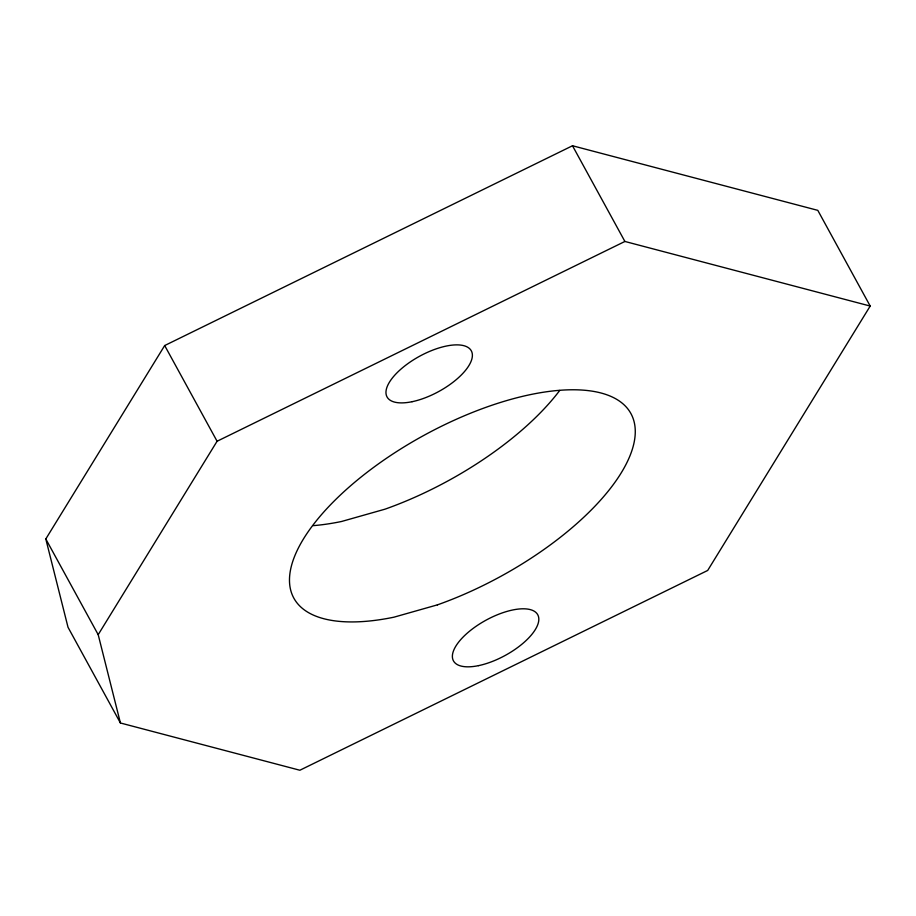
<?xml version="1.0" encoding="UTF-8"?>
<svg xmlns="http://www.w3.org/2000/svg" width="916" height="916" viewBox="0 0 916 916"><rect width="100%" height="100%" fill="white"/><g stroke="black" fill="none" stroke-linecap="round" stroke-linejoin="round"><path stroke-width="1.37" d="M45.8 538.974L164.685 345.55L572.5 145.758L817.805 210.359L870.2 306.059L707.69 570.45L299.875 770.242L120.42 722.987L68.024 627.288L45.8 538.974L98.195 634.673L120.42 722.987M98.195 634.673L217.081 441.249L624.895 241.458L870.2 306.059M572.5 145.758L624.895 241.458M164.685 345.55L217.081 441.249M559.756 390.422A192.142 80.287 -28.7 0 1 384.995 509.181L341.576 521.479A192.142 80.287 -28.7 0 1 313.203 525.647M437.39 604.869L393.96 617.178A192.142 80.287 -28.7 0 1 347.404 488.583A192.142 80.287 -28.7 0 1 627.998 409.12A192.142 80.287 -28.7 0 1 437.39 604.869M412.063 401.712A48.033 20.072 -28.7 0 0 472.095 352.855A48.033 20.072 -28.7 0 0 403.349 367.087A48.033 20.072 -28.7 0 0 412.063 401.712M478.495 665.646A48.033 20.072 -28.7 0 0 538.528 616.777A48.033 20.072 -28.7 0 0 469.782 631.01A48.033 20.072 -28.7 0 0 478.495 665.646"/></g></svg>
